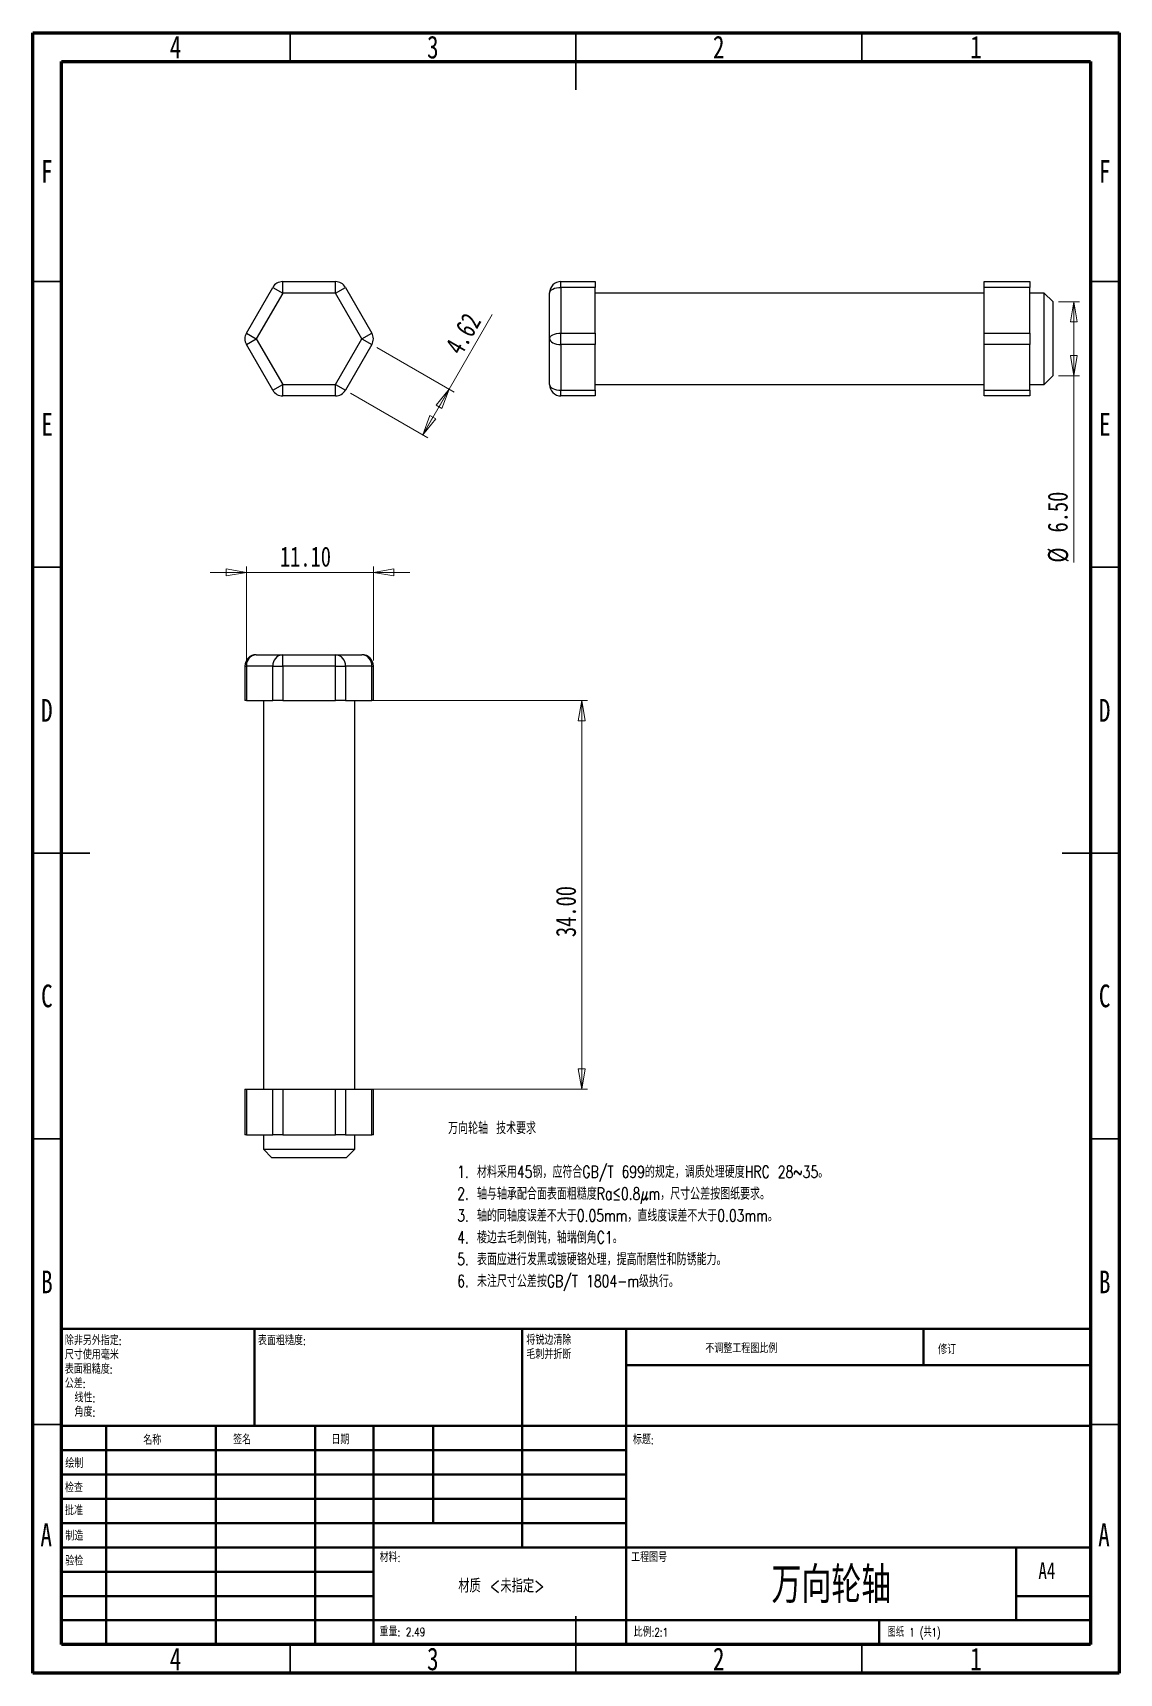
# Model space of a CAD drawing. Header units: millimetres. Extents: x 15 to 205, y 5 to 292.
import ezdxf

# ---------------------------------------------------------------- set-up
doc = ezdxf.new("R2010")
doc.units = ezdxf.units.MM
doc.styles.add('SLDTEXTSTYLE0', font='TXT', dxfattribs={"width": 0.75, "bigfont": 'bigfont'})
doc.styles.add('SLDTEXTSTYLE1', font='TXT', dxfattribs={"width": 0.75})
doc.styles.add('SLDTEXTSTYLE2', font='TXT', dxfattribs={"width": 0.694444, "bigfont": 'bigfont'})
doc.dimstyles.new('SLDDIMSTYLE0', dxfattribs={"dimtxt": 3.5, "dimasz": 3.556, "dimexe": 0, "dimexo": 0.0625, "dimgap": 0.875, "dimtad": 1, "dimlfac": 0.5, "dimrnd": 1e-09, "dimzin": 12, "dimdsep": 46, "dimtxsty": 'SLDTEXTSTYLE1', "dimblk1": 'CLOSED', "dimblk2": 'CLOSED', "dimsah": 1, "dimcen": 0.09, "dimadec": 0, "dimazin": 3, "dimtfac": 1, "dimtofl": 0, "dimtmove": 0, "dimatfit": 3, "dimldrblk": 'CLOSED', "dimfxl": 1, "dimfrac": 2, "dimtolj": 1, "dimtzin": 12, "dimarcsym": 0})
doc.dimstyles.new('SLDDIMSTYLE1', dxfattribs={"dimtxt": 3.5, "dimasz": 3.556, "dimexe": 0, "dimexo": 0.0625, "dimgap": 0.875, "dimtad": 1, "dimlfac": 0.5, "dimrnd": 1e-09, "dimzin": 4, "dimdsep": 46, "dimtxsty": 'SLDTEXTSTYLE1', "dimblk1": 'CLOSED', "dimblk2": 'CLOSED', "dimsah": 1, "dimcen": 0.09, "dimadec": 0, "dimazin": 1, "dimtfac": 1, "dimtofl": 0, "dimtmove": 0, "dimatfit": 3, "dimldrblk": 'CLOSED', "dimfxl": 1, "dimfrac": 2, "dimtolj": 1, "dimtzin": 12, "dimarcsym": 0})
doc.dimstyles.new('SLDDIMSTYLE2', dxfattribs={"dimtxt": 3.5, "dimasz": 3.556, "dimexe": 0, "dimexo": 0.0625, "dimgap": 0.875, "dimtad": 1, "dimlfac": 0.5, "dimrnd": 1e-09, "dimzin": 4, "dimdsep": 46, "dimtxsty": 'SLDTEXTSTYLE1', "dimblk1": 'CLOSED', "dimblk2": 'CLOSED', "dimsah": 1, "dimcen": 0.09, "dimadec": 0, "dimazin": 1, "dimtfac": 1, "dimtmove": 0, "dimatfit": 0, "dimldrblk": 'CLOSED', "dimfxl": 1, "dimfrac": 2, "dimtolj": 1, "dimtzin": 12, "dimarcsym": 0})

# ---------------------------------------------------------------- blocks, each defined once
blk = doc.blocks.new('SW_NOTE_0')
at = {"color": 0, "linetype": 'Continuous', "lineweight": 0, "attachment_point": 1, "style": 'SLDTEXTSTYLE0'}
for s, insert, char_height in [('万向轮轴 技术要求', (0, 2.73), 2.117), ('1. 材料采用45钢，应符合GB/T 699的规定，调质处理硬度HRC 28~35。', (1.59, -4.92), 2.1167), ('2. 轴与轴承配合面表面粗糙度Ra≤0.8μm，尺寸公差按图纸要求。', (1.59, -8.74), 2.1167), ('3. 轴的同轴度误差不大于0.05mm，直线度误差不大于0.03mm。', (1.59, -12.56), 2.1167), ('4. 棱边去毛刺倒钝，轴端倒角C1。', (1.59, -16.38), 2.1167), ('5. 表面应进行发黑或镀硬铬处理，提高耐磨性和防锈能力。', (1.59, -20.2), 2.1167), ('6. 未注尺寸公差按GB/T 1804-m级执行。', (1.59, -24.03), 2.1167)]:
    blk.add_mtext(s, dxfattribs=dict(at, insert=insert, char_height=char_height))
blk = doc.blocks.new('SW_NOTE_0_1')
at = {"color": 0, "linetype": 'Continuous', "lineweight": 0, "char_height": 1.5, "attachment_point": 1, "style": 'SLDTEXTSTYLE0'}
for s, insert in [('除非另外指定:', (0, 1.93)), ('尺寸使用毫米', (0, -0.57)), ('表面粗糙度:', (0, -3.07)), ('公差:', (0, -5.57)), ('线性:', (1.69, -8.07)), ('角度:', (1.69, -10.57))]:
    blk.add_mtext(s, dxfattribs=dict(at, insert=insert))
blk = doc.blocks.new('SW_NOTE_0_2')
at = {"color": 0, "linetype": 'Continuous', "lineweight": 0, "char_height": 1.5, "attachment_point": 1, "style": 'SLDTEXTSTYLE0'}
for s, insert in [('将锐边清除', (0, 1.93)), ('毛刺并折断', (0, -0.57))]:
    blk.add_mtext(s, dxfattribs=dict(at, insert=insert))
blk = doc.blocks.new('_Closed')
at = {"color": 0, "linetype": 'ByBlock', "lineweight": -2}
for p, q in [((-1, 0.166667), (0, 0)), ((-1, 0.166667), (-1, -0.166667)), ((0, 0), (-1, -0.166667)), ((0, 0), (-1, 0))]:
    blk.add_line(p, q, dxfattribs=at)
blk = doc.blocks.new('_D')
at = {"color": 7, "linetype": 'Continuous', "lineweight": 0, "transparency": 16777216}
for p, q in [((87.82, 229.65), (95.36, 242.72)), ((75.16, 236.96), (88.69, 229.15)), ((87.82, 229.65), (83.2, 221.65)), ((70.54, 228.96), (84.07, 221.15))]:
    blk.add_line(p, q, dxfattribs=at)
at = {"color": 7, "linetype": 'Continuous', "lineweight": 18, "transparency": 16777216, "xscale": 3.556, "yscale": 3.556}
for p, rotation in [((87.82, 229.65, 2), 59.99999999999927), ((83.2, 221.65, 2), 239.9999999999993)]:
    blk.add_blockref('_Closed', p, dxfattribs=dict(at, rotation=rotation))
at = {"color": 7, "linetype": 'Continuous', "lineweight": 18, "transparency": 16777216, "insert": (86.93, 237.14), "char_height": 3.5, "attachment_point": 1, "rotation": 60, "style": 'SLDTEXTSTYLE1'}
blk.add_mtext('4.62', dxfattribs=at)
blk = doc.blocks.new('_D_1')
at = {"color": 7, "linetype": 'Continuous', "lineweight": 0, "transparency": 16777216}
for p, q in [((72.32, 175.19), (112, 175.19)), ((111, 107.19), (111, 175.19)), ((72.32, 107.19), (112, 107.19))]:
    blk.add_line(p, q, dxfattribs=at)
at = {"color": 7, "linetype": 'Continuous', "lineweight": 18, "transparency": 16777216, "xscale": 3.556, "yscale": 3.556}
for p, rotation in [((111, 175.19), 90.0000000000004), ((111, 107.19), 270.0000000000004)]:
    blk.add_blockref('_Closed', p, dxfattribs=dict(at, rotation=rotation))
at = {"color": 7, "linetype": 'Continuous', "lineweight": 18, "transparency": 16777216, "insert": (106.48, 133.79), "char_height": 3.5, "attachment_point": 1, "rotation": 90, "style": 'SLDTEXTSTYLE1'}
blk.add_mtext('34.00', dxfattribs=at)
blk = doc.blocks.new('_D_2')
at = {"color": 7, "linetype": 'Continuous', "lineweight": 0, "transparency": 16777216}
for p, q in [((52.35, 182.19), (52.35, 198.6)), ((74.56, 182.19), (74.56, 198.6)), ((52.35, 197.6), (46, 197.6)), ((52.35, 197.6), (74.56, 197.6)), ((74.56, 197.6), (80.91, 197.6))]:
    blk.add_line(p, q, dxfattribs=at)
at = {"color": 7, "linetype": 'Continuous', "lineweight": 18, "transparency": 16777216, "xscale": 3.556, "yscale": 3.556}
blk.add_blockref('_Closed', (52.35, 197.6), dxfattribs=at)
at = {"color": 7, "linetype": 'Continuous', "lineweight": 18, "transparency": 16777216, "xscale": 3.556, "yscale": 3.556, "rotation": 180.0000000000004}
blk.add_blockref('_Closed', (74.56, 197.6), dxfattribs=at)
at = {"color": 7, "linetype": 'Continuous', "lineweight": 18, "transparency": 16777216, "insert": (58.22, 202.11), "char_height": 3.5, "attachment_point": 1, "style": 'SLDTEXTSTYLE1'}
blk.add_mtext('11.10', dxfattribs=at)
blk = doc.blocks.new('_D_3')
at = {"color": 7, "linetype": 'Continuous', "lineweight": 0, "transparency": 16777216}
for p, q in [((194.38, 244.96), (198.06, 244.96)), ((197.06, 244.96), (197.06, 231.96)), ((194.38, 231.96), (198.06, 231.96)), ((197.06, 231.96), (197.06, 199.3))]:
    blk.add_line(p, q, dxfattribs=at)
at = {"color": 7, "linetype": 'Continuous', "lineweight": 18, "transparency": 16777216, "xscale": 3.556, "yscale": 3.556}
for p, rotation in [((197.06, 244.96), 90.0000000000004), ((197.06, 231.96), 270.0000000000004)]:
    blk.add_blockref('_Closed', p, dxfattribs=dict(at, rotation=rotation))
at = {"color": 7, "linetype": 'Continuous', "lineweight": 18, "transparency": 16777216, "char_height": 3.5, "attachment_point": 1, "rotation": 90, "style": 'SLDTEXTSTYLE1'}
for s, insert in [('6.50', (192.49, 204.58)), ('%%c', (192.55, 199.3))]:
    blk.add_mtext(s, dxfattribs=dict(at, insert=insert))

msp = doc.modelspace()

# ---------------------------------------------------------------- linework, layer by layer
at = {"color": 7, "linetype": 'Continuous', "lineweight": 70}
for p, q in [((15, 5), (15, 292)), ((15, 292), (205, 292)), ((205, 292), (205, 5)), ((20, 10), (20, 287)), ((20, 287), (200, 287)), ((200, 287), (200, 10)), ((200, 10), (20, 10)), ((205, 5), (15, 5))]:
    msp.add_line(p, q, dxfattribs=at)
at = {"color": 7, "linetype": 'Continuous', "lineweight": 35}
for p, q in [((60, 287), (60, 292)), ((110, 292), (110, 282)), ((110, 287), (110, 292)), ((160, 287), (160, 292)), ((20, 248.5), (15, 248.5)), ((200, 248.5), (205, 248.5)), ((20, 198.5), (15, 198.5)), ((200, 198.5), (205, 198.5)), ((15, 148.5), (25, 148.5)), ((20, 148.5), (15, 148.5)), ((205, 148.5), (195, 148.5)), ((200, 148.5), (205, 148.5)), ((20, 98.5), (15, 98.5)), ((200, 98.5), (205, 98.5)), ((20, 48.5), (15, 48.5)), ((200, 48.5), (205, 48.5)), ((110, 5), (110, 15)), ((60, 10), (60, 5)), ((110, 10), (110, 5)), ((160, 10), (160, 5))]:
    msp.add_line(p, q, dxfattribs=at)
at = {"color": 7, "linetype": 'Continuous', "lineweight": 25}
for p, q in [((52.352, 239.465), (56.971, 247.465)), ((56.971, 247.465), (58.703, 246.465)), ((58.703, 246.465), (58.703, 248.465)), ((58.703, 248.465), (67.941, 248.465)), ((67.941, 246.465), (67.941, 248.465)), ((67.941, 246.465), (69.673, 247.465)), ((69.673, 247.465), (74.292, 239.465)), ((107.375, 247.465), (107.375, 248.465)), ((107.375, 248.465), (113.375, 248.465)), ((107.375, 247.465), (107.375, 239.465)), ((113.375, 247.465), (107.375, 247.465)), ((113.375, 248.465), (113.375, 247.465)), ((113.375, 239.465), (113.375, 247.465)), ((181.375, 248.465), (189.375, 248.465)), ((181.375, 247.465), (181.375, 248.465)), ((189.375, 247.465), (181.375, 247.465)), ((181.375, 239.465), (181.375, 247.465)), ((189.375, 248.465), (189.375, 247.465)), ((189.375, 239.465), (189.375, 247.465)), ((58.703, 246.465), (54.085, 238.465)), ((67.941, 246.465), (58.703, 246.465)), ((72.56, 238.465), (67.941, 246.465)), ((105.375, 238.465), (105.375, 246.465)), ((181.375, 246.465), (113.375, 246.465)), ((191.875, 246.465), (189.375, 246.465)), ((193.375, 244.965), (191.875, 246.465)), ((191.875, 230.465), (191.875, 246.465)), ((193.375, 244.965), (193.375, 231.965)), ((52.352, 239.465), (54.085, 238.465)), ((52.352, 237.465), (54.085, 238.465)), ((54.085, 238.465), (58.703, 230.465)), ((67.941, 230.465), (72.56, 238.465)), ((72.56, 238.465), (74.292, 239.465)), ((72.56, 238.465), (74.292, 237.465)), ((105.375, 230.465), (105.375, 238.465)), ((107.375, 237.465), (107.375, 239.465)), ((107.375, 239.465), (113.375, 239.465)), ((113.375, 239.465), (113.375, 237.465)), ((181.375, 237.465), (181.375, 239.465)), ((181.375, 239.465), (189.375, 239.465)), ((189.375, 239.465), (189.375, 237.465)), ((56.971, 229.465), (52.352, 237.465)), ((74.292, 237.465), (69.673, 229.465)), ((113.375, 237.465), (107.375, 237.465)), ((107.375, 237.465), (107.375, 229.465)), ((113.375, 229.465), (113.375, 237.465)), ((189.375, 237.465), (181.375, 237.465)), ((181.375, 229.465), (181.375, 237.465)), ((189.375, 229.465), (189.375, 237.465)), ((56.971, 229.465), (58.703, 230.465)), ((58.703, 228.465), (58.703, 230.465)), ((58.703, 230.465), (67.941, 230.465)), ((67.941, 230.465), (69.673, 229.465)), ((67.941, 228.465), (67.941, 230.465)), ((113.375, 230.465), (181.375, 230.465)), ((189.375, 230.465), (191.875, 230.465)), ((191.875, 230.465), (193.375, 231.965)), ((67.941, 228.465), (58.703, 228.465)), ((107.375, 229.465), (113.375, 229.465)), ((107.375, 228.465), (107.375, 229.465)), ((113.375, 228.465), (107.375, 228.465)), ((113.375, 229.465), (113.375, 228.465)), ((181.375, 229.465), (189.375, 229.465)), ((181.375, 228.465), (181.375, 229.465)), ((189.375, 228.465), (181.375, 228.465)), ((189.375, 229.465), (189.375, 228.465)), ((52.085, 181.193), (52.085, 175.193)), ((52.085, 181.193), (52.352, 181.193)), ((52.352, 181.193), (52.352, 175.193)), ((56.971, 181.193), (52.352, 181.193)), ((54.085, 183.193), (58.703, 183.193)), ((56.971, 175.193), (56.971, 181.193)), ((56.971, 181.193), (58.703, 181.193)), ((58.703, 181.193), (58.703, 183.193)), ((58.703, 183.193), (67.941, 183.193)), ((58.703, 181.193), (58.703, 175.193)), ((67.941, 181.193), (58.703, 181.193)), ((67.941, 181.193), (67.941, 183.193)), ((67.941, 183.193), (72.56, 183.193)), ((67.941, 175.193), (67.941, 181.193)), ((67.941, 181.193), (69.673, 181.193)), ((69.673, 181.193), (69.673, 175.193)), ((74.292, 181.193), (69.673, 181.193)), ((74.292, 175.193), (74.292, 181.193)), ((74.292, 181.193), (74.56, 181.193)), ((74.56, 175.193), (74.56, 181.193)), ((52.352, 175.193), (52.085, 175.193)), ((52.352, 175.193), (56.971, 175.193)), ((55.322, 175.193), (55.322, 107.193)), ((58.703, 175.193), (56.971, 175.193)), ((58.703, 175.193), (67.941, 175.193)), ((69.673, 175.193), (67.941, 175.193)), ((69.673, 175.193), (74.292, 175.193)), ((71.322, 107.193), (71.322, 175.193)), ((74.56, 175.193), (74.292, 175.193)), ((52.085, 107.193), (52.085, 99.193)), ((52.085, 107.193), (52.352, 107.193)), ((52.352, 107.193), (52.352, 99.193)), ((52.352, 107.193), (56.971, 107.193)), ((56.971, 99.193), (56.971, 107.193)), ((56.971, 107.193), (58.703, 107.193)), ((58.703, 107.193), (58.703, 99.193)), ((58.703, 107.193), (67.941, 107.193)), ((67.941, 99.193), (67.941, 107.193)), ((67.941, 107.193), (69.673, 107.193)), ((69.673, 107.193), (69.673, 99.193)), ((69.673, 107.193), (74.292, 107.193)), ((74.292, 99.193), (74.292, 107.193)), ((74.292, 107.193), (74.56, 107.193)), ((74.56, 99.193), (74.56, 107.193)), ((52.352, 99.193), (52.085, 99.193)), ((52.352, 99.193), (56.971, 99.193)), ((55.322, 99.193), (55.322, 96.693)), ((58.703, 99.193), (56.971, 99.193)), ((58.703, 99.193), (67.941, 99.193)), ((69.673, 99.193), (67.941, 99.193)), ((69.673, 99.193), (74.292, 99.193)), ((71.322, 96.693), (71.322, 99.193)), ((74.56, 99.193), (74.292, 99.193)), ((55.322, 96.693), (56.822, 95.193)), ((55.322, 96.693), (71.322, 96.693)), ((69.822, 95.193), (56.822, 95.193)), ((69.822, 95.193), (71.322, 96.693))]:
    msp.add_line(p, q, dxfattribs=at)
at = {"color": 7, "linetype": 'Continuous', "lineweight": 50}
for p, q in [((20, 65.25), (200, 65.25)), ((20, 65.25), (20, 10)), ((53.8, 48.25), (53.8, 65.25)), ((100.6, 65.25), (100.6, 27)), ((118.8, 65.25), (118.8, 10)), ((170.8, 58.875), (170.8, 65.25)), ((200, 58.875), (118.8, 58.875)), ((200, 48.25), (20, 48.25)), ((27.8, 48.25), (27.8, 10)), ((46.991, 48.25), (46.991, 10)), ((64.399, 48.25), (64.399, 10)), ((74.6, 10), (74.6, 48.25)), ((85, 31.25), (85, 48.25)), ((118.8, 44), (20, 44)), ((118.8, 39.75), (20, 39.75)), ((118.8, 35.5), (20, 35.5)), ((118.8, 31.25), (20, 31.25)), ((74.6, 27), (20, 27)), ((74.6, 27), (200, 27)), ((187, 14.25), (187, 27)), ((74.6, 22.75), (20, 22.75)), ((74.6, 18.5), (20, 18.5)), ((200, 18.5), (187, 18.5)), ((20, 14.25), (200, 14.25)), ((163, 10), (163, 14.25))]:
    msp.add_line(p, q, dxfattribs=at)
at = {"color": 7, "linetype": 'Continuous', "lineweight": 25, "flags": 128}
for points in [[(105.375, 246.465), (105.414, 246.66), (105.528, 246.848), (105.713, 247.02), (105.961, 247.172), (106.264, 247.296), (106.61, 247.389), (106.985, 247.446), (107.375, 247.465)], [(105.375, 238.465), (105.414, 238.66), (105.528, 238.848), (105.713, 239.02), (105.961, 239.172), (106.264, 239.296), (106.61, 239.389), (106.985, 239.446), (107.375, 239.465)], [(105.375, 238.465), (105.414, 238.27), (105.528, 238.082), (105.713, 237.909), (105.961, 237.758), (106.264, 237.633), (106.61, 237.541), (106.985, 237.484), (107.375, 237.465)], [(105.375, 230.465), (105.414, 230.27), (105.528, 230.082), (105.713, 229.909), (105.961, 229.758), (106.264, 229.633), (106.61, 229.541), (106.985, 229.484), (107.375, 229.465)]]:
    msp.add_lwpolyline(points, dxfattribs=at)
at = {"color": 7, "linetype": 'Continuous', "lineweight": 25}
for centre, radius, start, end in [((58.703, 246.465), 2, 90, 150), ((67.941, 246.465), 2, 30, 90), ((107.375, 246.465), 2, 90, 180), ((54.085, 238.465), 2, 150, 210), ((72.56, 238.465), 2, 330, 30), ((107.375, 230.465), 2, 180, 270), ((58.703, 230.465), 2, 210, 270), ((67.941, 230.465), 2, 270, 330), ((54.085, 181.193), 2, 90, 180), ((54.229, 181.318), 1.881, 94.40195, 183.81126), ((58.848, 181.318), 1.881, 94.40195, 183.81126), ((67.797, 181.318), 1.881, 356.18874, 85.59805), ((72.56, 181.193), 2, 0, 90), ((72.415, 181.318), 1.881, 356.18874, 85.59805)]:
    msp.add_arc(centre, radius, start, end, dxfattribs=at)

# ---------------------------------------------------------------- block references
at = {"color": 7, "linetype": 'Continuous', "lineweight": 0}
for name, p in [('SW_NOTE_0', (87.632, 98.697)), ('SW_NOTE_0_1', (20.594, 61.987)), ('SW_NOTE_0_2', (101.309, 62.069))]:
    msp.add_blockref(name, p, dxfattribs=at)

# ---------------------------------------------------------------- texts
for s, insert, char_height, attachment_point, style in [('4', (39.96, 291.485), 3.969, 2, 'SLDTEXTSTYLE1'), ('3', (84.96, 291.485), 3.969, 2, 'SLDTEXTSTYLE1'), ('2', (134.96, 291.485), 3.969, 2, 'SLDTEXTSTYLE1'), ('1', (179.96, 291.485), 3.969, 2, 'SLDTEXTSTYLE1'), ('F', (17.458, 269.735), 3.969, 2, 'SLDTEXTSTYLE1'), ('F', (202.458, 269.735), 3.969, 2, 'SLDTEXTSTYLE1'), ('E', (17.508, 225.485), 3.969, 2, 'SLDTEXTSTYLE1'), ('E', (202.508, 225.485), 3.969, 2, 'SLDTEXTSTYLE1'), ('D', (17.453, 175.441), 3.969, 2, 'SLDTEXTSTYLE1'), ('D', (202.453, 175.441), 3.969, 2, 'SLDTEXTSTYLE1'), ('C', (17.459, 125.485), 3.969, 2, 'SLDTEXTSTYLE1'), ('C', (202.459, 125.485), 3.969, 2, 'SLDTEXTSTYLE1'), ('B', (17.471, 75.441), 3.969, 2, 'SLDTEXTSTYLE1'), ('B', (202.471, 75.441), 3.969, 2, 'SLDTEXTSTYLE1'), ('表面粗糙度:', (54.371, 63.919), 1.5, 1, 'SLDTEXTSTYLE0'), ('不调整工程图比例', (132.615, 62.533), 1.5, 1, 'SLDTEXTSTYLE0'), ('修订', (173.328, 62.335), 1.5, 1, 'SLDTEXTSTYLE0'), ('名称', (34.322, 46.501), 1.5, 1, 'SLDTEXTSTYLE0'), ('签名', (50.034, 46.562), 1.5, 1, 'SLDTEXTSTYLE0'), ('日期', (67.215, 46.576), 1.5, 1, 'SLDTEXTSTYLE0'), ('标题:', (119.956, 46.576), 1.5, 1, 'SLDTEXTSTYLE0'), ('绘制', (20.685, 42.43), 1.5, 1, 'SLDTEXTSTYLE0'), ('检查', (20.624, 38.154), 1.5, 1, 'SLDTEXTSTYLE0'), ('批准', (20.622, 34.177), 1.5, 1, 'SLDTEXTSTYLE0'), ('A', (17.34, 31.191), 3.969, 2, 'SLDTEXTSTYLE1'), ('制造', (20.682, 29.734), 1.5, 1, 'SLDTEXTSTYLE0'), ('A', (202.34, 31.191), 3.969, 2, 'SLDTEXTSTYLE1'), ('材料:', (75.646, 25.986), 1.5, 1, 'SLDTEXTSTYLE0'), ('工程图号', (119.629, 25.986), 1.5, 1, 'SLDTEXTSTYLE0'), ('验检', (20.677, 25.35), 1.5, 1, 'SLDTEXTSTYLE0'), ('万向轮轴', (154.655, 23.607), 6.35, 2, 'SLDTEXTSTYLE0'), ('A4', (190.871, 24.406), 2.9104, 1, 'SLDTEXTSTYLE1'), ('材质 <未指定>', (96.966, 21.486), 2.3812, 2, 'SLDTEXTSTYLE0'), ('重量: 2.49', (75.618, 12.949), 1.4986, 1, 'SLDTEXTSTYLE0'), ('比例:2:1', (120.074, 12.9), 1.5, 1, 'SLDTEXTSTYLE0'), ('图纸 1 (共1)', (164.478, 12.9), 1.5, 1, 'SLDTEXTSTYLE2'), ('4', (39.96, 9.485), 3.969, 2, 'SLDTEXTSTYLE1'), ('3', (84.96, 9.485), 3.969, 2, 'SLDTEXTSTYLE1'), ('2', (134.96, 9.485), 3.969, 2, 'SLDTEXTSTYLE1'), ('1', (179.96, 9.485), 3.969, 2, 'SLDTEXTSTYLE1')]:
    msp.add_mtext(s, dxfattribs=dict(at, insert=insert, char_height=char_height, attachment_point=attachment_point, style=style))

# ---------------------------------------------------------------- dimensions: what is measured, and where the dimension line sits
at = {"color": 7, "linetype": 'Continuous', "lineweight": 18}
for base, p1, p2, angle, dimstyle, picture, middle in [((83.2, 221.655), (74.292, 237.465), (69.673, 229.465), 60, 'SLDDIMSTYLE0', '_D', (93.099, 238.799)), ((110.996, 175.193), (71.322, 107.193), (71.322, 175.193), 90, 'SLDDIMSTYLE1', '_D_1', (110.996, 139.612))]:
    dim = msp.add_linear_dim(base=base, p1=p1, p2=p2, angle=angle, dimstyle=dimstyle, dxfattribs=at)
    dim.commit()
    dim.dimension.update_dxf_attribs({"geometry": picture, "text_midpoint": middle, "dimtype": 160})
dim = msp.add_linear_dim(base=(197.058, 231.965), p1=(193.375, 244.965), p2=(193.375, 231.965), angle=90, text='%%c<>', dimstyle='SLDDIMSTYLE1', dxfattribs=at)
dim.commit()
dim.dimension.update_dxf_attribs({"geometry": '_D_3', "text_midpoint": (197.058, 206.465), "dimtype": 160})
dim = msp.add_linear_dim(base=(74.56, 197.599), p1=(52.352, 181.193), p2=(74.56, 181.193), dimstyle='SLDDIMSTYLE2', dxfattribs=at)
dim.commit()
dim.dimension.update_dxf_attribs({"geometry": '_D_2', "text_midpoint": (64.043, 197.599), "dimtype": 160})

doc.saveas('drawing.dxf')
